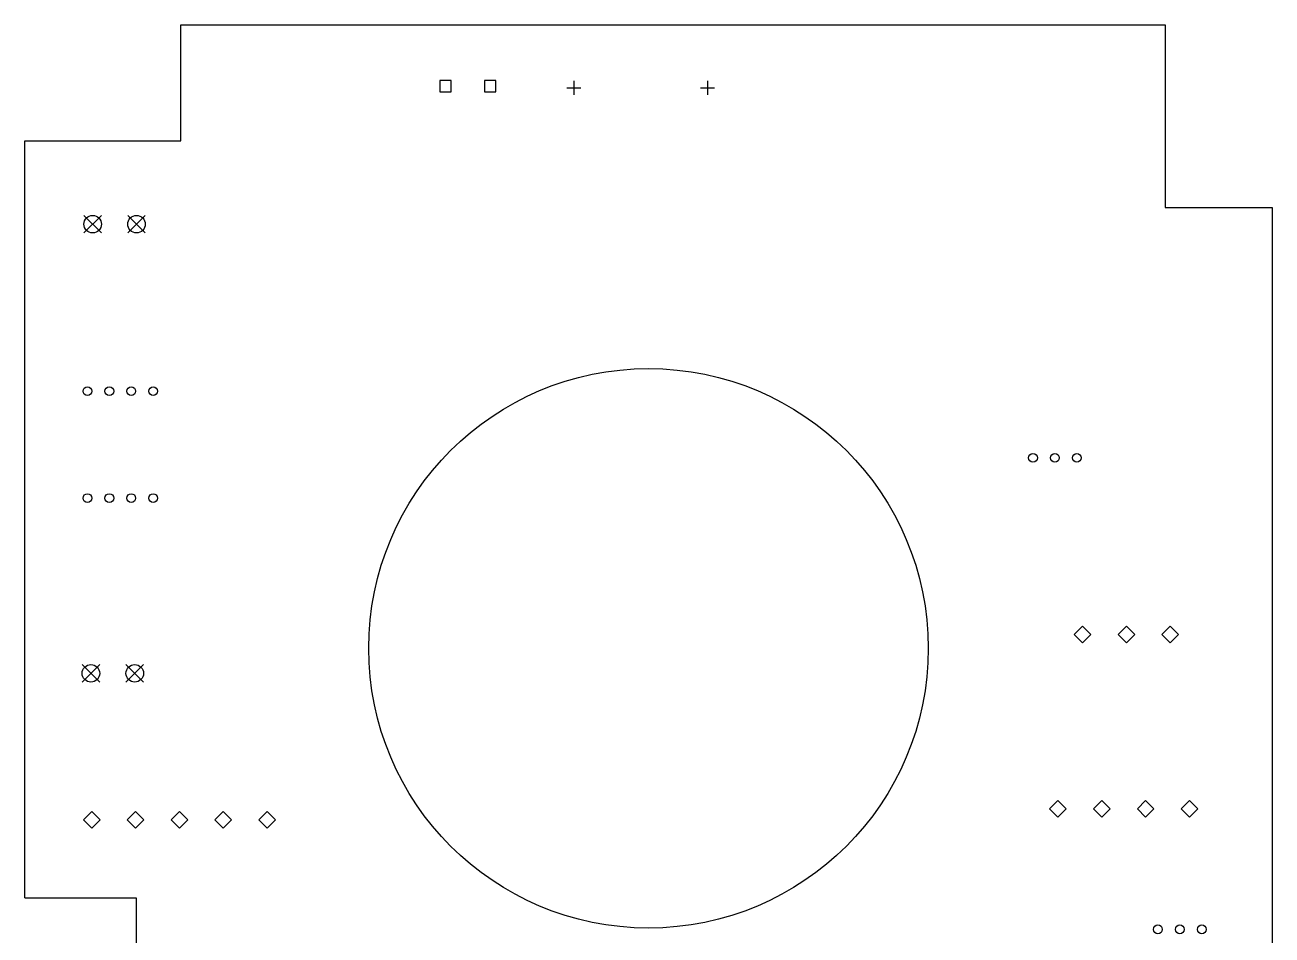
# Model space of a CAD drawing. Extents: x 135.6 to 207.8, y -129.5 to -37.1.
# Drawn here: x 136.7 to 207.8, y -89 to -37.1 of the extents above; entities that cross this region are included whole.
import ezdxf

# ---------------------------------------------------------------- set-up
doc = ezdxf.new("R2010")
doc.units = 0
doc.layers.add('BLACK', color=7, linetype='CONTINUOUS')

msp = doc.modelspace()

# ---------------------------------------------------------------- linework, layer by layer
at = {"layer": 'BLACK', "linetype": 'CONTINUOUS'}
for p, q in [((145.578, -37.06), (201.712, -37.06)), ((145.578, -43.664), (145.578, -37.06)), ((201.712, -37.06), (201.712, -47.474)), ((160.993, -40.232), (160.357, -40.232)), ((160.357, -40.232), (160.357, -40.868)), ((160.993, -40.868), (160.993, -40.232)), ((163.533, -40.232), (162.897, -40.232)), ((162.897, -40.232), (162.897, -40.868)), ((163.533, -40.868), (163.533, -40.232)), ((167.99, -40.25), (167.99, -41.05)), ((175.61, -40.25), (175.61, -41.05)), ((160.357, -40.868), (160.993, -40.868)), ((162.897, -40.868), (163.533, -40.868)), ((167.59, -40.65), (168.39, -40.65)), ((175.21, -40.65), (176.01, -40.65)), ((136.688, -43.664), (145.578, -43.664)), ((136.688, -86.844), (136.688, -43.664)), ((201.712, -47.474), (207.808, -47.474)), ((207.808, -47.474), (207.808, -99.29)), ((140.05, -47.925), (141.05, -48.925)), ((141.05, -47.925), (140.05, -48.925)), ((142.55, -47.925), (143.55, -48.925)), ((143.55, -47.925), (142.55, -48.925)), ((197, -71.35), (196.525, -71.825)), ((196.525, -71.825), (197, -72.3)), ((197.475, -71.825), (197, -71.35)), ((197, -72.3), (197.475, -71.825)), ((199.5, -71.35), (199.025, -71.825)), ((199.025, -71.825), (199.5, -72.3)), ((199.975, -71.825), (199.5, -71.35)), ((199.5, -72.3), (199.975, -71.825)), ((202, -71.35), (201.525, -71.825)), ((201.525, -71.825), (202, -72.3)), ((202.475, -71.825), (202, -71.35)), ((202, -72.3), (202.475, -71.825)), ((139.95, -73.55), (140.95, -74.55)), ((140.95, -73.55), (139.95, -74.55)), ((142.45, -73.55), (143.45, -74.55)), ((143.45, -73.55), (142.45, -74.55)), ((195.6, -81.3), (195.125, -81.775)), ((195.125, -81.775), (195.6, -82.25)), ((196.075, -81.775), (195.6, -81.3)), ((195.6, -82.25), (196.075, -81.775)), ((198.1, -81.3), (197.625, -81.775)), ((197.625, -81.775), (198.1, -82.25)), ((198.575, -81.775), (198.1, -81.3)), ((198.1, -82.25), (198.575, -81.775)), ((200.6, -81.3), (200.125, -81.775)), ((200.125, -81.775), (200.6, -82.25)), ((201.075, -81.775), (200.6, -81.3)), ((200.6, -82.25), (201.075, -81.775)), ((203.1, -81.3), (202.625, -81.775)), ((202.625, -81.775), (203.1, -82.25)), ((203.575, -81.775), (203.1, -81.3)), ((203.1, -82.25), (203.575, -81.775)), ((140.5, -81.925), (140.025, -82.4)), ((140.025, -82.4), (140.5, -82.875)), ((140.975, -82.4), (140.5, -81.925)), ((140.5, -82.875), (140.975, -82.4)), ((143, -81.925), (142.525, -82.4)), ((142.525, -82.4), (143, -82.875)), ((143.475, -82.4), (143, -81.925)), ((143, -82.875), (143.475, -82.4)), ((145.5, -81.925), (145.025, -82.4)), ((145.025, -82.4), (145.5, -82.875)), ((145.975, -82.4), (145.5, -81.925)), ((145.5, -82.875), (145.975, -82.4)), ((148, -81.925), (147.525, -82.4)), ((147.525, -82.4), (148, -82.875)), ((148.475, -82.4), (148, -81.925)), ((148, -82.875), (148.475, -82.4)), ((150.5, -81.925), (150.025, -82.4)), ((150.025, -82.4), (150.5, -82.875)), ((150.975, -82.4), (150.5, -81.925)), ((150.5, -82.875), (150.975, -82.4)), ((136.688, -86.844), (143.038, -86.844)), ((143.038, -86.844), (143.038, -95.48))]:
    msp.add_line(p, q, dxfattribs=at)
at = {"layer": 'BLACK'}
for centre, radius in [((140.55, -48.425), 0.5), ((143.05, -48.425), 0.5), ((172.248, -72.62), 15.956), ((140.25, -57.95), 0.25), ((141.5, -57.95), 0.25), ((142.75, -57.95), 0.25), ((144, -57.95), 0.25), ((194.175, -61.75), 0.25), ((195.425, -61.75), 0.25), ((196.675, -61.75), 0.25), ((140.25, -64.05), 0.25), ((141.5, -64.05), 0.25), ((142.75, -64.05), 0.25), ((144, -64.05), 0.25), ((140.45, -74.05), 0.5), ((142.95, -74.05), 0.5), ((201.3, -88.65), 0.25), ((202.55, -88.65), 0.25), ((203.8, -88.65), 0.25)]:
    msp.add_circle(centre, radius, dxfattribs=at)

doc.saveas('drawing.dxf')
